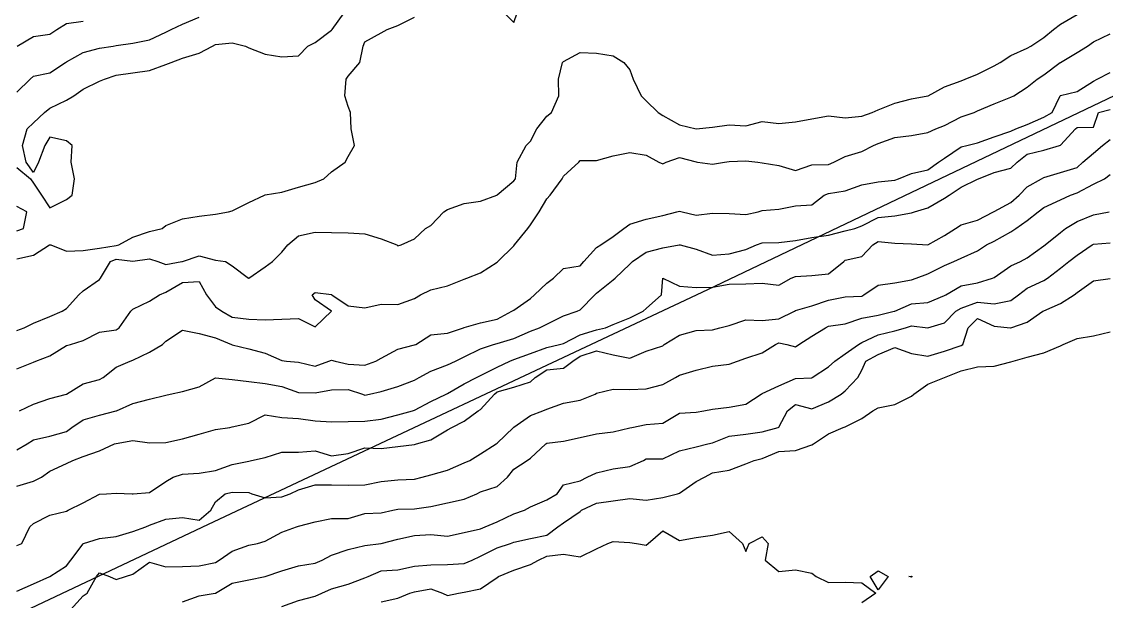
# Model space of a CAD drawing. Header units: metres. Extents: x 2681030 to 2681330, y 1246000 to 1246290.
# Drawn here: x 2681160.9 to 2681193.63, y 1246102.01 to 1246119.48 of the extents above; entities that cross this region are included whole.
import ezdxf

# ---------------------------------------------------------------- set-up
doc = ezdxf.new("R2010")
doc.units = ezdxf.units.M
doc.layers.add('BASIS_HOEHENLINIEN', color=8, linetype='Continuous')
doc.layers.add('BASIS_PARZELLE', color=7, linetype='Continuous')

msp = doc.modelspace()

# ---------------------------------------------------------------- linework, layer by layer
at = {"layer": 'BASIS_HOEHENLINIEN'}
for points, elevation in [([(2681160.75, 1246115.087), (2681161.16, 1246114.75), (2681161.25, 1246114.617), (2681161.493, 1246114.25), (2681161.75, 1246113.868), (2681162.25, 1246114.125), (2681162.424, 1246114.25), (2681162.49, 1246114.75), (2681162.394, 1246115.25), (2681162.421, 1246115.75), (2681162.25, 1246115.896), (2681161.75, 1246116.001), (2681161.592, 1246115.75), (2681161.407, 1246115.25), (2681161.25, 1246114.934), (2681161.032, 1246115.25), (2681160.923, 1246115.75), (2681161.06, 1246116.25), (2681161.25, 1246116.431), (2681161.586, 1246116.75), (2681161.75, 1246116.872), (2681162.25, 1246117.114), (2681162.467, 1246117.25), (2681162.75, 1246117.446), (2681163.25, 1246117.694), (2681163.398, 1246117.75), (2681163.75, 1246117.87), (2681164.25, 1246117.943), (2681164.75, 1246118.015), (2681165.25, 1246118.192), (2681165.41, 1246118.25), (2681165.75, 1246118.385), (2681166.25, 1246118.532), (2681166.658, 1246118.75), (2681166.75, 1246118.792), (2681167.25, 1246118.848), (2681167.649, 1246118.75), (2681167.75, 1246118.697), (2681168.25, 1246118.504), (2681168.75, 1246118.421), (2681169.25, 1246118.451), (2681169.533, 1246118.75), (2681169.75, 1246118.859), (2681170.25, 1246119.226), (2681170.266, 1246119.25), (2681170.634, 1246119.75)], 435), ([(2681160.75, 1246110.173), (2681160.967, 1246110.25), (2681161.25, 1246110.395), (2681161.75, 1246110.594), (2681162.114, 1246110.75), (2681162.25, 1246110.833), (2681162.62, 1246111.25), (2681162.75, 1246111.365), (2681163.25, 1246111.713), (2681163.271, 1246111.75), (2681163.582, 1246112.25), (2681163.75, 1246112.327), (2681164.25, 1246112.267), (2681164.75, 1246112.328), (2681165.008, 1246112.25), (2681165.25, 1246112.166), (2681165.732, 1246112.25), (2681165.75, 1246112.255), (2681166.25, 1246112.425), (2681166.75, 1246112.295), (2681167.047, 1246112.25), (2681167.25, 1246112.125), (2681167.744, 1246111.75), (2681167.75, 1246111.742), (2681167.751, 1246111.75), (2681168.25, 1246112.088), (2681168.47, 1246112.25), (2681168.75, 1246112.535), (2681168.931, 1246112.75), (2681169.25, 1246113.029), (2681169.75, 1246113.138), (2681170.25, 1246113.125), (2681170.75, 1246113.113), (2681171.25, 1246113.085), (2681171.75, 1246112.931), (2681172.215, 1246112.75), (2681172.25, 1246112.726), (2681172.353, 1246112.75), (2681172.75, 1246112.939), (2681173.084, 1246113.25), (2681173.25, 1246113.341), (2681173.637, 1246113.75), (2681173.75, 1246113.822), (2681174.25, 1246114), (2681174.75, 1246114.074), (2681175.234, 1246114.25), (2681175.25, 1246114.258), (2681175.75, 1246114.683), (2681175.8, 1246114.75), (2681175.855, 1246115.25), (2681176.12, 1246115.75), (2681176.25, 1246115.886), (2681176.446, 1246116.25), (2681176.75, 1246116.635), (2681176.885, 1246116.75), (2681177.111, 1246117.25), (2681177.101, 1246117.75), (2681177.224, 1246118.25), (2681177.25, 1246118.288), (2681177.75, 1246118.56), (2681178.25, 1246118.535), (2681178.75, 1246118.458), (2681179.071, 1246118.25), (2681179.25, 1246118.03), (2681179.355, 1246117.75), (2681179.593, 1246117.25), (2681179.75, 1246117.101), (2681180.107, 1246116.75), (2681180.25, 1246116.658), (2681180.75, 1246116.376), (2681181.25, 1246116.254), (2681181.75, 1246116.3), (2681182.25, 1246116.371), (2681182.75, 1246116.346), (2681183.25, 1246116.476), (2681183.75, 1246116.412), (2681184.25, 1246116.46), (2681184.75, 1246116.558), (2681185.25, 1246116.643), (2681185.75, 1246116.581), (2681186.25, 1246116.631), (2681186.569, 1246116.75), (2681186.75, 1246116.83), (2681187.25, 1246117.026), (2681187.75, 1246117.157), (2681188.25, 1246117.246), (2681188.258, 1246117.25), (2681188.75, 1246117.524), (2681189.25, 1246117.704), (2681189.369, 1246117.75), (2681189.75, 1246117.897), (2681190.25, 1246118.153), (2681190.433, 1246118.25), (2681190.75, 1246118.46), (2681191.25, 1246118.688), (2681191.359, 1246118.75), (2681191.75, 1246119.006), (2681192.042, 1246119.25), (2681192.25, 1246119.411), (2681192.75, 1246119.705)], 436), ([(2681175.458, 1246119.75), (2681175.75, 1246119.459), (2681175.847, 1246119.75)], 435.5), ([(2681160.75, 1246117.36), (2681161.157, 1246117.75), (2681161.25, 1246117.839), (2681161.75, 1246117.941), (2681162.215, 1246118.25), (2681162.25, 1246118.274), (2681162.75, 1246118.557), (2681163.25, 1246118.688), (2681163.654, 1246118.75), (2681163.75, 1246118.763), (2681164.25, 1246118.835), (2681164.75, 1246118.933), (2681165.25, 1246119.172), (2681165.412, 1246119.25), (2681165.75, 1246119.412), (2681166.25, 1246119.623)], 434.5), ([(2681160.75, 1246112.331), (2681161.25, 1246112.446), (2681161.738, 1246112.75), (2681161.75, 1246112.758), (2681161.776, 1246112.75), (2681162.25, 1246112.568), (2681162.75, 1246112.584), (2681163.25, 1246112.652), (2681163.75, 1246112.738), (2681163.827, 1246112.75), (2681164.25, 1246112.988), (2681164.75, 1246113.153), (2681165.134, 1246113.25), (2681165.25, 1246113.339), (2681165.75, 1246113.536), (2681166.25, 1246113.615), (2681166.75, 1246113.681), (2681167.134, 1246113.75), (2681167.25, 1246113.776), (2681167.75, 1246114.028), (2681168.23, 1246114.25), (2681168.25, 1246114.263), (2681168.75, 1246114.348), (2681169.25, 1246114.494), (2681169.75, 1246114.637), (2681170.015, 1246114.75), (2681170.25, 1246114.959), (2681170.662, 1246115.25), (2681170.75, 1246115.417), (2681170.943, 1246115.75), (2681170.845, 1246116.25), (2681170.826, 1246116.75), (2681170.75, 1246116.928), (2681170.648, 1246117.25), (2681170.694, 1246117.75), (2681170.75, 1246117.84), (2681171.101, 1246118.25), (2681171.203, 1246118.75), (2681171.25, 1246118.872), (2681171.75, 1246119.15), (2681171.926, 1246119.25), (2681172.25, 1246119.368), (2681172.75, 1246119.622)], 435.5), ([(2681160.758, 1246118.75), (2681161.25, 1246119.039), (2681161.75, 1246119.108), (2681161.953, 1246119.25), (2681162.25, 1246119.431), (2681162.75, 1246119.503)], 434), ([(2681160.75, 1246109.019), (2681161.25, 1246109.218), (2681161.322, 1246109.25), (2681161.75, 1246109.405), (2681162.25, 1246109.719), (2681162.375, 1246109.75), (2681162.75, 1246109.872), (2681163.25, 1246110.122), (2681163.75, 1246110.193), (2681163.841, 1246110.25), (2681164.192, 1246110.75), (2681164.25, 1246110.819), (2681164.75, 1246111.055), (2681165.059, 1246111.25), (2681165.25, 1246111.326), (2681165.75, 1246111.624), (2681166.25, 1246111.645), (2681166.473, 1246111.25), (2681166.75, 1246110.882), (2681166.936, 1246110.75), (2681167.25, 1246110.571), (2681167.75, 1246110.516), (2681168.25, 1246110.497), (2681168.75, 1246110.515), (2681169.25, 1246110.537), (2681169.75, 1246110.282), (2681170.25, 1246110.75), (2681169.75, 1246111.093), (2681169.667, 1246111.25), (2681169.75, 1246111.318), (2681170.25, 1246111.261), (2681170.257, 1246111.25), (2681170.75, 1246110.919), (2681171.25, 1246110.858), (2681171.75, 1246110.969), (2681172.25, 1246110.96), (2681172.75, 1246111.136), (2681172.934, 1246111.25), (2681173.25, 1246111.401), (2681173.75, 1246111.52), (2681174.25, 1246111.718), (2681174.332, 1246111.75), (2681174.75, 1246111.909), (2681175.25, 1246112.228), (2681175.266, 1246112.25), (2681175.75, 1246112.728), (2681175.772, 1246112.75), (2681176.172, 1246113.25), (2681176.25, 1246113.361), (2681176.513, 1246113.75), (2681176.75, 1246114.14), (2681176.847, 1246114.25), (2681177.21, 1246114.75), (2681177.25, 1246114.821), (2681177.712, 1246115.25), (2681177.75, 1246115.295), (2681178.25, 1246115.297), (2681178.75, 1246115.443), (2681179.25, 1246115.539), (2681179.75, 1246115.461), (2681180.125, 1246115.25), (2681180.25, 1246115.201), (2681180.35, 1246115.25), (2681180.75, 1246115.392), (2681181.25, 1246115.256), (2681181.296, 1246115.25), (2681181.75, 1246115.183), (2681182.105, 1246115.25), (2681182.25, 1246115.27), (2681182.75, 1246115.286), (2681183.114, 1246115.25), (2681183.25, 1246115.226), (2681183.75, 1246115.149), (2681184.25, 1246115.001), (2681184.75, 1246115.166), (2681185.25, 1246115.176), (2681185.41, 1246115.25), (2681185.75, 1246115.415), (2681186.25, 1246115.567), (2681186.608, 1246115.75), (2681186.75, 1246115.811), (2681187.25, 1246115.991), (2681187.75, 1246116.054), (2681188.25, 1246116.145), (2681188.488, 1246116.25), (2681188.75, 1246116.357), (2681189.25, 1246116.619), (2681189.645, 1246116.75), (2681189.75, 1246116.793), (2681190.25, 1246117.007), (2681190.75, 1246117.207), (2681190.839, 1246117.25), (2681191.25, 1246117.505), (2681191.542, 1246117.75), (2681191.75, 1246117.884), (2681192.243, 1246118.25), (2681192.25, 1246118.256), (2681192.75, 1246118.558), (2681193.063, 1246118.75), (2681193.25, 1246118.875), (2681193.75, 1246119.116)], 436.5), ([(2681160.829, 1246107.75), (2681161.25, 1246107.945), (2681161.75, 1246108.116), (2681162.25, 1246108.249), (2681162.252, 1246108.25), (2681162.75, 1246108.56), (2681163.25, 1246108.695), (2681163.361, 1246108.75), (2681163.75, 1246109.064), (2681164.175, 1246109.25), (2681164.25, 1246109.274), (2681164.75, 1246109.515), (2681165.147, 1246109.75), (2681165.25, 1246109.848), (2681165.75, 1246110.185), (2681166.25, 1246110.082), (2681166.75, 1246109.953), (2681167.228, 1246109.75), (2681167.25, 1246109.74), (2681167.75, 1246109.622), (2681168.25, 1246109.483), (2681168.75, 1246109.27), (2681168.89, 1246109.25), (2681169.25, 1246109.213), (2681169.75, 1246109.099), (2681170.166, 1246109.25), (2681170.25, 1246109.276), (2681170.36, 1246109.25), (2681170.75, 1246109.156), (2681171.25, 1246109.131), (2681171.582, 1246109.25), (2681171.75, 1246109.336), (2681172.25, 1246109.612), (2681172.75, 1246109.737), (2681172.798, 1246109.75), (2681173.25, 1246110.036), (2681173.75, 1246110.088), (2681174.234, 1246110.25), (2681174.25, 1246110.257), (2681174.75, 1246110.401), (2681175.25, 1246110.517), (2681175.692, 1246110.75), (2681175.75, 1246110.786), (2681176.25, 1246111.141), (2681176.38, 1246111.25), (2681176.75, 1246111.597), (2681176.944, 1246111.75), (2681177.25, 1246112.038), (2681177.75, 1246112.119), (2681177.859, 1246112.25), (2681178.25, 1246112.671), (2681178.378, 1246112.75), (2681178.75, 1246113.004), (2681179.076, 1246113.25), (2681179.25, 1246113.383), (2681179.75, 1246113.532), (2681180.25, 1246113.644), (2681180.669, 1246113.75), (2681180.75, 1246113.77), (2681180.831, 1246113.75), (2681181.25, 1246113.647), (2681181.75, 1246113.708), (2681182.25, 1246113.701), (2681182.75, 1246113.669), (2681183.123, 1246113.75), (2681183.25, 1246113.786), (2681183.75, 1246113.83), (2681184.25, 1246113.936), (2681184.75, 1246113.964), (2681185.123, 1246114.25), (2681185.25, 1246114.305), (2681185.75, 1246114.381), (2681186.25, 1246114.568), (2681186.75, 1246114.659), (2681187.25, 1246114.708), (2681187.363, 1246114.75), (2681187.75, 1246114.905), (2681188.25, 1246115.02), (2681188.568, 1246115.25), (2681188.75, 1246115.372), (2681189.25, 1246115.714), (2681189.426, 1246115.75), (2681189.75, 1246115.835), (2681190.25, 1246116.01), (2681190.75, 1246116.181), (2681190.9, 1246116.25), (2681191.25, 1246116.381), (2681191.75, 1246116.602), (2681192.003, 1246116.75), (2681192.237, 1246117.25), (2681192.25, 1246117.263), (2681192.75, 1246117.377), (2681193.25, 1246117.688), (2681193.356, 1246117.75), (2681193.75, 1246117.951)], 437), ([(2681160.75, 1246106.576), (2681161.065, 1246106.75), (2681161.25, 1246106.879), (2681161.75, 1246106.984), (2681162.25, 1246107.121), (2681162.414, 1246107.25), (2681162.75, 1246107.475), (2681163.25, 1246107.616), (2681163.75, 1246107.747), (2681163.759, 1246107.75), (2681164.25, 1246107.972), (2681164.75, 1246108.102), (2681165.25, 1246108.22), (2681165.381, 1246108.25), (2681165.75, 1246108.329), (2681166.25, 1246108.471), (2681166.75, 1246108.742), (2681167.25, 1246108.698), (2681167.75, 1246108.634), (2681168.25, 1246108.576), (2681168.75, 1246108.485), (2681169.25, 1246108.298), (2681169.75, 1246108.289), (2681170.25, 1246108.381), (2681170.75, 1246108.391), (2681171.18, 1246108.25), (2681171.25, 1246108.223), (2681171.396, 1246108.25), (2681171.75, 1246108.33), (2681172.25, 1246108.486), (2681172.75, 1246108.67), (2681172.896, 1246108.75), (2681173.25, 1246108.942), (2681173.75, 1246109.132), (2681173.991, 1246109.25), (2681174.25, 1246109.38), (2681174.75, 1246109.622), (2681175.133, 1246109.75), (2681175.25, 1246109.784), (2681175.75, 1246109.928), (2681176.25, 1246110.147), (2681176.523, 1246110.25), (2681176.75, 1246110.361), (2681177.25, 1246110.609), (2681177.661, 1246110.75), (2681177.75, 1246110.79), (2681178.197, 1246111.25), (2681178.25, 1246111.294), (2681178.75, 1246111.701), (2681178.807, 1246111.75), (2681179.25, 1246112.171), (2681179.329, 1246112.25), (2681179.75, 1246112.535), (2681180.25, 1246112.666), (2681180.74, 1246112.75), (2681180.75, 1246112.752), (2681180.767, 1246112.75), (2681181.25, 1246112.629), (2681181.75, 1246112.445), (2681182.25, 1246112.484), (2681182.75, 1246112.616), (2681183.073, 1246112.75), (2681183.25, 1246112.816), (2681183.75, 1246112.824), (2681184.25, 1246112.882), (2681184.75, 1246112.976), (2681185.25, 1246113.043), (2681185.75, 1246113.176), (2681186.041, 1246113.25), (2681186.25, 1246113.33), (2681186.75, 1246113.583), (2681187.25, 1246113.625), (2681187.75, 1246113.718), (2681187.846, 1246113.75), (2681188.25, 1246113.867), (2681188.75, 1246114.164), (2681188.894, 1246114.25), (2681189.25, 1246114.495), (2681189.75, 1246114.735), (2681189.777, 1246114.75), (2681190.25, 1246114.933), (2681190.75, 1246115.066), (2681190.942, 1246115.25), (2681191.25, 1246115.486), (2681191.75, 1246115.607), (2681192.222, 1246115.75), (2681192.25, 1246115.761), (2681192.705, 1246116.25), (2681192.75, 1246116.29), (2681193.25, 1246116.305), (2681193.4, 1246116.75), (2681193.75, 1246116.836)], 437.5), ([(2681160.75, 1246105.478), (2681161.25, 1246105.625), (2681161.499, 1246105.75), (2681161.75, 1246105.928), (2681162.25, 1246106.163), (2681162.442, 1246106.25), (2681162.75, 1246106.372), (2681163.25, 1246106.541), (2681163.702, 1246106.75), (2681163.75, 1246106.767), (2681164.25, 1246106.856), (2681164.75, 1246106.781), (2681165.25, 1246106.791), (2681165.75, 1246106.905), (2681166.25, 1246107.046), (2681166.75, 1246107.185), (2681167.179, 1246107.25), (2681167.25, 1246107.264), (2681167.75, 1246107.379), (2681168.25, 1246107.63), (2681168.75, 1246107.552), (2681169.25, 1246107.513), (2681169.75, 1246107.451), (2681170.25, 1246107.419), (2681170.75, 1246107.428), (2681171.25, 1246107.44), (2681171.75, 1246107.495), (2681172.25, 1246107.625), (2681172.692, 1246107.75), (2681172.75, 1246107.773), (2681173.25, 1246108.027), (2681173.707, 1246108.25), (2681173.75, 1246108.274), (2681174.25, 1246108.563), (2681174.625, 1246108.75), (2681174.75, 1246108.815), (2681175.25, 1246109.069), (2681175.629, 1246109.25), (2681175.75, 1246109.301), (2681176.25, 1246109.477), (2681176.75, 1246109.662), (2681177.128, 1246109.75), (2681177.25, 1246109.783), (2681177.75, 1246110.04), (2681178.25, 1246110.188), (2681178.514, 1246110.25), (2681178.75, 1246110.355), (2681179.25, 1246110.551), (2681179.657, 1246110.75), (2681179.75, 1246110.83), (2681180.21, 1246111.25), (2681180.249, 1246111.75), (2681180.25, 1246111.753), (2681180.253, 1246111.75), (2681180.75, 1246111.509), (2681181.25, 1246111.471), (2681181.75, 1246111.48), (2681182.25, 1246111.571), (2681182.75, 1246111.583), (2681183.25, 1246111.602), (2681183.75, 1246111.536), (2681184.124, 1246111.75), (2681184.25, 1246111.8), (2681184.75, 1246111.835), (2681185.25, 1246111.878), (2681185.708, 1246112.25), (2681185.75, 1246112.288), (2681186.25, 1246112.405), (2681186.586, 1246112.75), (2681186.75, 1246112.859), (2681187.25, 1246112.808), (2681187.75, 1246112.79), (2681188.25, 1246112.756), (2681188.75, 1246113.034), (2681189.08, 1246113.25), (2681189.25, 1246113.362), (2681189.75, 1246113.495), (2681190.227, 1246113.75), (2681190.25, 1246113.765), (2681190.75, 1246114.027), (2681191.006, 1246114.25), (2681191.25, 1246114.502), (2681191.675, 1246114.75), (2681191.75, 1246114.79), (2681192.25, 1246114.94), (2681192.75, 1246115.092), (2681192.928, 1246115.25), (2681193.25, 1246115.522), (2681193.518, 1246115.75), (2681193.75, 1246115.928)], 438), ([(2681160.75, 1246103.689), (2681160.905, 1246103.75), (2681161.143, 1246104.25), (2681161.25, 1246104.347), (2681161.75, 1246104.598), (2681162.25, 1246104.726), (2681162.297, 1246104.75), (2681162.75, 1246104.979), (2681163.25, 1246105.231), (2681163.456, 1246105.25), (2681163.75, 1246105.269), (2681164.232, 1246105.25), (2681164.25, 1246105.249), (2681164.264, 1246105.25), (2681164.75, 1246105.288), (2681165.25, 1246105.614), (2681165.469, 1246105.75), (2681165.75, 1246105.84), (2681166.25, 1246105.865), (2681166.75, 1246105.945), (2681167.25, 1246106.133), (2681167.75, 1246106.233), (2681167.834, 1246106.25), (2681168.25, 1246106.346), (2681168.75, 1246106.5), (2681169.25, 1246106.502), (2681169.75, 1246106.545), (2681170.25, 1246106.396), (2681170.75, 1246106.465), (2681171.25, 1246106.63), (2681171.75, 1246106.611), (2681172.25, 1246106.674), (2681172.75, 1246106.737), (2681172.816, 1246106.75), (2681173.25, 1246106.87), (2681173.75, 1246107.178), (2681173.879, 1246107.25), (2681174.25, 1246107.434), (2681174.678, 1246107.75), (2681174.75, 1246107.794), (2681175.163, 1246108.25), (2681175.25, 1246108.32), (2681175.75, 1246108.459), (2681176.25, 1246108.628), (2681176.398, 1246108.75), (2681176.75, 1246108.983), (2681177.25, 1246109.037), (2681177.534, 1246109.25), (2681177.75, 1246109.397), (2681178.25, 1246109.56), (2681178.75, 1246109.442), (2681179.25, 1246109.334), (2681179.75, 1246109.547), (2681180.25, 1246109.714), (2681180.292, 1246109.75), (2681180.75, 1246110.031), (2681181.25, 1246110.168), (2681181.75, 1246110.194), (2681181.973, 1246110.25), (2681182.25, 1246110.323), (2681182.75, 1246110.493), (2681183.25, 1246110.47), (2681183.75, 1246110.522), (2681184.218, 1246110.75), (2681184.25, 1246110.77), (2681184.75, 1246110.916), (2681185.25, 1246111.088), (2681185.75, 1246111.189), (2681186.25, 1246111.211), (2681186.318, 1246111.25), (2681186.75, 1246111.541), (2681187.25, 1246111.612), (2681187.75, 1246111.702), (2681187.891, 1246111.75), (2681188.25, 1246111.884), (2681188.75, 1246112.135), (2681189.028, 1246112.25), (2681189.25, 1246112.349), (2681189.75, 1246112.574), (2681190.018, 1246112.75), (2681190.25, 1246112.864), (2681190.75, 1246113.147), (2681190.899, 1246113.25), (2681191.25, 1246113.486), (2681191.577, 1246113.75), (2681191.75, 1246113.882), (2681192.25, 1246114.111), (2681192.558, 1246114.25), (2681192.75, 1246114.324), (2681193.25, 1246114.581), (2681193.576, 1246114.75), (2681193.75, 1246114.881)], 438.5), ([(2681160.75, 1246113.176), (2681160.952, 1246113.25), (2681161.05, 1246113.75), (2681160.75, 1246113.907)], 435), ([(2681160.75, 1246102.312), (2681161.25, 1246102.527), (2681161.743, 1246102.75), (2681161.75, 1246102.756), (2681162.25, 1246103.074), (2681162.378, 1246103.25), (2681162.75, 1246103.743), (2681162.767, 1246103.75), (2681163.25, 1246103.903), (2681163.75, 1246103.956), (2681164.25, 1246104.114), (2681164.646, 1246104.25), (2681164.75, 1246104.3), (2681165.25, 1246104.483), (2681165.75, 1246104.537), (2681166.25, 1246104.455), (2681166.601, 1246104.75), (2681166.75, 1246105.005), (2681167.035, 1246105.25), (2681167.25, 1246105.301), (2681167.75, 1246105.284), (2681167.841, 1246105.25), (2681168.25, 1246105.129), (2681168.75, 1246105.154), (2681169, 1246105.25), (2681169.25, 1246105.367), (2681169.75, 1246105.519), (2681170.25, 1246105.522), (2681170.75, 1246105.503), (2681171.25, 1246105.516), (2681171.75, 1246105.616), (2681172.25, 1246105.664), (2681172.75, 1246105.684), (2681172.982, 1246105.75), (2681173.25, 1246105.82), (2681173.75, 1246105.956), (2681174.25, 1246106.177), (2681174.419, 1246106.25), (2681174.75, 1246106.45), (2681175.218, 1246106.75), (2681175.25, 1246106.771), (2681175.743, 1246107.25), (2681175.75, 1246107.257), (2681176.25, 1246107.609), (2681176.623, 1246107.75), (2681176.75, 1246107.798), (2681177.25, 1246107.978), (2681177.75, 1246108.066), (2681178.204, 1246108.25), (2681178.25, 1246108.284), (2681178.75, 1246108.404), (2681179.25, 1246108.39), (2681179.75, 1246108.413), (2681180.25, 1246108.547), (2681180.63, 1246108.75), (2681180.75, 1246108.824), (2681181.25, 1246108.973), (2681181.75, 1246109.094), (2681182.25, 1246109.157), (2681182.506, 1246109.25), (2681182.75, 1246109.337), (2681183.25, 1246109.502), (2681183.646, 1246109.75), (2681183.75, 1246109.799), (2681183.994, 1246109.75), (2681184.25, 1246109.681), (2681184.353, 1246109.75), (2681184.75, 1246110.001), (2681185.163, 1246110.25), (2681185.25, 1246110.305), (2681185.75, 1246110.37), (2681186.25, 1246110.539), (2681186.75, 1246110.631), (2681187.229, 1246110.75), (2681187.25, 1246110.756), (2681187.75, 1246110.977), (2681188.25, 1246111.018), (2681188.75, 1246111.23), (2681188.788, 1246111.25), (2681189.25, 1246111.515), (2681189.75, 1246111.605), (2681190.195, 1246111.75), (2681190.25, 1246111.773), (2681190.75, 1246112.117), (2681191.042, 1246112.25), (2681191.25, 1246112.359), (2681191.75, 1246112.72), (2681191.787, 1246112.75), (2681192.25, 1246113.131), (2681192.406, 1246113.25), (2681192.75, 1246113.46), (2681193.25, 1246113.656), (2681193.721, 1246113.75)], 439), ([(2681162.366, 1246101.75), (2681162.75, 1246102.167), (2681162.872, 1246102.25), (2681163.155, 1246102.75), (2681163.25, 1246102.865), (2681163.543, 1246102.75), (2681163.75, 1246102.659), (2681164.03, 1246102.75), (2681164.25, 1246102.826), (2681164.75, 1246103.185), (2681165.25, 1246103.047), (2681165.75, 1246103.054), (2681166.25, 1246103.075), (2681166.75, 1246103.172), (2681166.855, 1246103.25), (2681167.25, 1246103.521), (2681167.75, 1246103.695), (2681168.014, 1246103.75), (2681168.25, 1246103.814), (2681168.75, 1246104.09), (2681169.195, 1246104.25), (2681169.25, 1246104.266), (2681169.75, 1246104.4), (2681170.25, 1246104.504), (2681170.75, 1246104.504), (2681171.25, 1246104.648), (2681171.75, 1246104.67), (2681172.104, 1246104.75), (2681172.25, 1246104.785), (2681172.75, 1246104.793), (2681173.25, 1246104.865), (2681173.75, 1246104.978), (2681174.25, 1246105.085), (2681174.632, 1246105.25), (2681174.75, 1246105.303), (2681175.25, 1246105.464), (2681175.557, 1246105.75), (2681175.75, 1246105.986), (2681176.151, 1246106.25), (2681176.25, 1246106.317), (2681176.719, 1246106.75), (2681176.75, 1246106.769), (2681177.25, 1246106.839), (2681177.75, 1246106.944), (2681178.25, 1246107.054), (2681178.75, 1246107.111), (2681179.25, 1246107.235), (2681179.312, 1246107.25), (2681179.75, 1246107.341), (2681180.25, 1246107.378), (2681180.75, 1246107.676), (2681181.25, 1246107.712), (2681181.484, 1246107.75), (2681181.75, 1246107.798), (2681182.25, 1246107.858), (2681182.75, 1246107.951), (2681183.215, 1246108.25), (2681183.25, 1246108.267), (2681183.75, 1246108.503), (2681184.25, 1246108.728), (2681184.75, 1246108.744), (2681184.759, 1246108.75), (2681185.25, 1246109.08), (2681185.437, 1246109.25), (2681185.75, 1246109.469), (2681186.153, 1246109.75), (2681186.25, 1246109.805), (2681186.75, 1246110.038), (2681187.25, 1246110.164), (2681187.575, 1246110.25), (2681187.75, 1246110.315), (2681188.25, 1246110.254), (2681188.75, 1246110.404), (2681189.091, 1246110.75), (2681189.25, 1246110.846), (2681189.75, 1246111.031), (2681190.25, 1246110.973), (2681190.75, 1246111.078), (2681190.985, 1246111.25), (2681191.25, 1246111.449), (2681191.75, 1246111.677), (2681191.862, 1246111.75), (2681192.25, 1246112.051), (2681192.506, 1246112.25), (2681192.75, 1246112.439), (2681193.21, 1246112.75), (2681193.25, 1246112.775), (2681193.75, 1246112.816)], 439.5), ([(2681165.75, 1246101.991), (2681166.25, 1246102.165), (2681166.739, 1246102.25), (2681166.75, 1246102.252), (2681167.25, 1246102.553), (2681167.75, 1246102.656), (2681168.243, 1246102.75), (2681168.25, 1246102.752), (2681168.75, 1246102.92), (2681169.25, 1246103.074), (2681169.75, 1246103.151), (2681169.967, 1246103.25), (2681170.25, 1246103.398), (2681170.75, 1246103.572), (2681171.25, 1246103.683), (2681171.745, 1246103.75), (2681171.75, 1246103.751), (2681172.25, 1246103.883), (2681172.75, 1246103.986), (2681173.25, 1246104.015), (2681173.75, 1246103.972), (2681174.25, 1246104.078), (2681174.75, 1246104.195), (2681174.89, 1246104.25), (2681175.25, 1246104.399), (2681175.75, 1246104.643), (2681176.075, 1246104.75), (2681176.25, 1246104.85), (2681176.75, 1246105.063), (2681177.055, 1246105.25), (2681177.25, 1246105.521), (2681177.75, 1246105.634), (2681177.961, 1246105.75), (2681178.25, 1246105.877), (2681178.75, 1246105.999), (2681179.25, 1246106.07), (2681179.664, 1246106.25), (2681179.75, 1246106.306), (2681180.25, 1246106.303), (2681180.75, 1246106.54), (2681181.25, 1246106.662), (2681181.604, 1246106.75), (2681181.75, 1246106.784), (2681182.25, 1246106.987), (2681182.75, 1246107.05), (2681183.25, 1246107.119), (2681183.728, 1246107.25), (2681183.75, 1246107.261), (2681184.01, 1246107.75), (2681184.25, 1246107.939), (2681184.75, 1246107.805), (2681185.25, 1246108.016), (2681185.634, 1246108.25), (2681185.75, 1246108.348), (2681186.138, 1246108.75), (2681186.25, 1246108.976), (2681186.38, 1246109.25), (2681186.75, 1246109.449), (2681187.25, 1246109.657), (2681187.75, 1246109.476), (2681188.25, 1246109.393), (2681188.75, 1246109.545), (2681189.25, 1246109.719), (2681189.304, 1246109.75), (2681189.466, 1246110.25), (2681189.75, 1246110.536), (2681190.25, 1246110.303), (2681190.741, 1246110.25), (2681190.75, 1246110.249), (2681190.755, 1246110.25), (2681191.25, 1246110.422), (2681191.722, 1246110.75), (2681191.75, 1246110.764), (2681192.25, 1246110.987), (2681192.66, 1246111.25), (2681192.75, 1246111.32), (2681193.25, 1246111.669), (2681193.75, 1246111.735)], 440), ([(2681168.75, 1246101.847), (2681169.25, 1246102.029), (2681169.75, 1246102.157), (2681169.958, 1246102.25), (2681170.25, 1246102.376), (2681170.75, 1246102.525), (2681171.25, 1246102.709), (2681171.35, 1246102.75), (2681171.75, 1246102.925), (2681172.25, 1246102.954), (2681172.75, 1246103.066), (2681173.25, 1246103.1), (2681173.75, 1246103.112), (2681174.25, 1246103.145), (2681174.495, 1246103.25), (2681174.75, 1246103.371), (2681175.25, 1246103.62), (2681175.648, 1246103.75), (2681175.75, 1246103.791), (2681176.25, 1246103.9), (2681176.75, 1246104.003), (2681177.08, 1246104.25), (2681177.25, 1246104.368), (2681177.75, 1246104.715), (2681177.793, 1246104.75), (2681178.25, 1246104.963), (2681178.75, 1246105.034), (2681179.25, 1246105.11), (2681179.75, 1246105.057), (2681180.25, 1246105.132), (2681180.696, 1246105.25), (2681180.75, 1246105.269), (2681181.25, 1246105.619), (2681181.504, 1246105.75), (2681181.75, 1246105.878), (2681182.25, 1246105.962), (2681182.75, 1246106.155), (2681183.01, 1246106.25), (2681183.25, 1246106.31), (2681183.75, 1246106.525), (2681184.25, 1246106.551), (2681184.75, 1246106.722), (2681184.799, 1246106.75), (2681185.25, 1246107.054), (2681185.69, 1246107.25), (2681185.75, 1246107.271), (2681186.25, 1246107.514), (2681186.588, 1246107.75), (2681186.75, 1246107.84), (2681187.25, 1246107.941), (2681187.75, 1246108.195), (2681187.827, 1246108.25), (2681188.25, 1246108.557), (2681188.746, 1246108.75), (2681188.75, 1246108.751), (2681189.25, 1246108.952), (2681189.75, 1246109.073), (2681190.25, 1246109.095), (2681190.75, 1246109.224), (2681190.823, 1246109.25), (2681191.25, 1246109.366), (2681191.75, 1246109.497), (2681192.25, 1246109.709), (2681192.33, 1246109.75), (2681192.75, 1246109.934), (2681193.25, 1246110.009), (2681193.75, 1246110.134)], 440.5), ([(2681171.75, 1246101.984), (2681172.25, 1246102.096), (2681172.615, 1246102.25), (2681172.75, 1246102.292), (2681173.25, 1246102.377), (2681173.6, 1246102.25), (2681173.75, 1246102.184), (2681174.085, 1246102.25), (2681174.25, 1246102.284), (2681174.75, 1246102.383), (2681175.25, 1246102.719), (2681175.289, 1246102.75), (2681175.75, 1246102.941), (2681176.25, 1246103.112), (2681176.494, 1246103.25), (2681176.75, 1246103.371), (2681177.25, 1246103.427), (2681177.75, 1246103.349), (2681178.25, 1246103.591), (2681178.587, 1246103.75), (2681178.75, 1246103.809), (2681179.25, 1246103.781), (2681179.455, 1246103.75), (2681179.75, 1246103.7), (2681179.809, 1246103.75), (2681180.25, 1246104.126), (2681180.75, 1246103.842), (2681181.25, 1246103.932), (2681181.75, 1246103.999), (2681182.25, 1246104.11), (2681182.656, 1246103.75), (2681182.75, 1246103.506), (2681182.853, 1246103.75), (2681183.25, 1246103.946), (2681183.43, 1246103.75), (2681183.342, 1246103.25), (2681183.75, 1246102.907), (2681184.25, 1246102.955), (2681184.75, 1246102.85), (2681184.878, 1246102.75), (2681185.25, 1246102.576), (2681185.75, 1246102.583), (2681186.25, 1246102.561), (2681186.682, 1246102.25), (2681186.25, 1246101.956)], 441), ([(2681187.047, 1246102.75), (2681186.75, 1246102.355), (2681186.503, 1246102.75), (2681186.75, 1246102.921), (2681187.047, 1246102.75)], 441), ([(2681187.774, 1246102.75), (2681187.75, 1246102.736), (2681187.677, 1246102.75), (2681187.75, 1246102.767), (2681187.774, 1246102.75)], 441)]:
    msp.add_lwpolyline(points, dxfattribs=dict(at, elevation=elevation))
at = {"layer": 'BASIS_PARZELLE'}
msp.add_lwpolyline([(2681139.3, 1246159.3), (2681140.3, 1246159.5), (2681141.2, 1246159.6), (2681142.1, 1246159.8), (2681143, 1246159.9), (2681143.9, 1246160.1), (2681144.8, 1246160.2), (2681145.7, 1246160.4), (2681146.6, 1246160.6), (2681147.5, 1246160.8), (2681148.4, 1246161), (2681189.2, 1246169.9), (2681195.1, 1246171.2), (2681205.6, 1246122.8), (2681196.3, 1246118.4), (2681181.6, 1246111.4), (2681166.7, 1246104.4), (2681152.7, 1246097.8), (2681139.3, 1246159.3)], close=True, dxfattribs=at)

doc.saveas('drawing.dxf')
